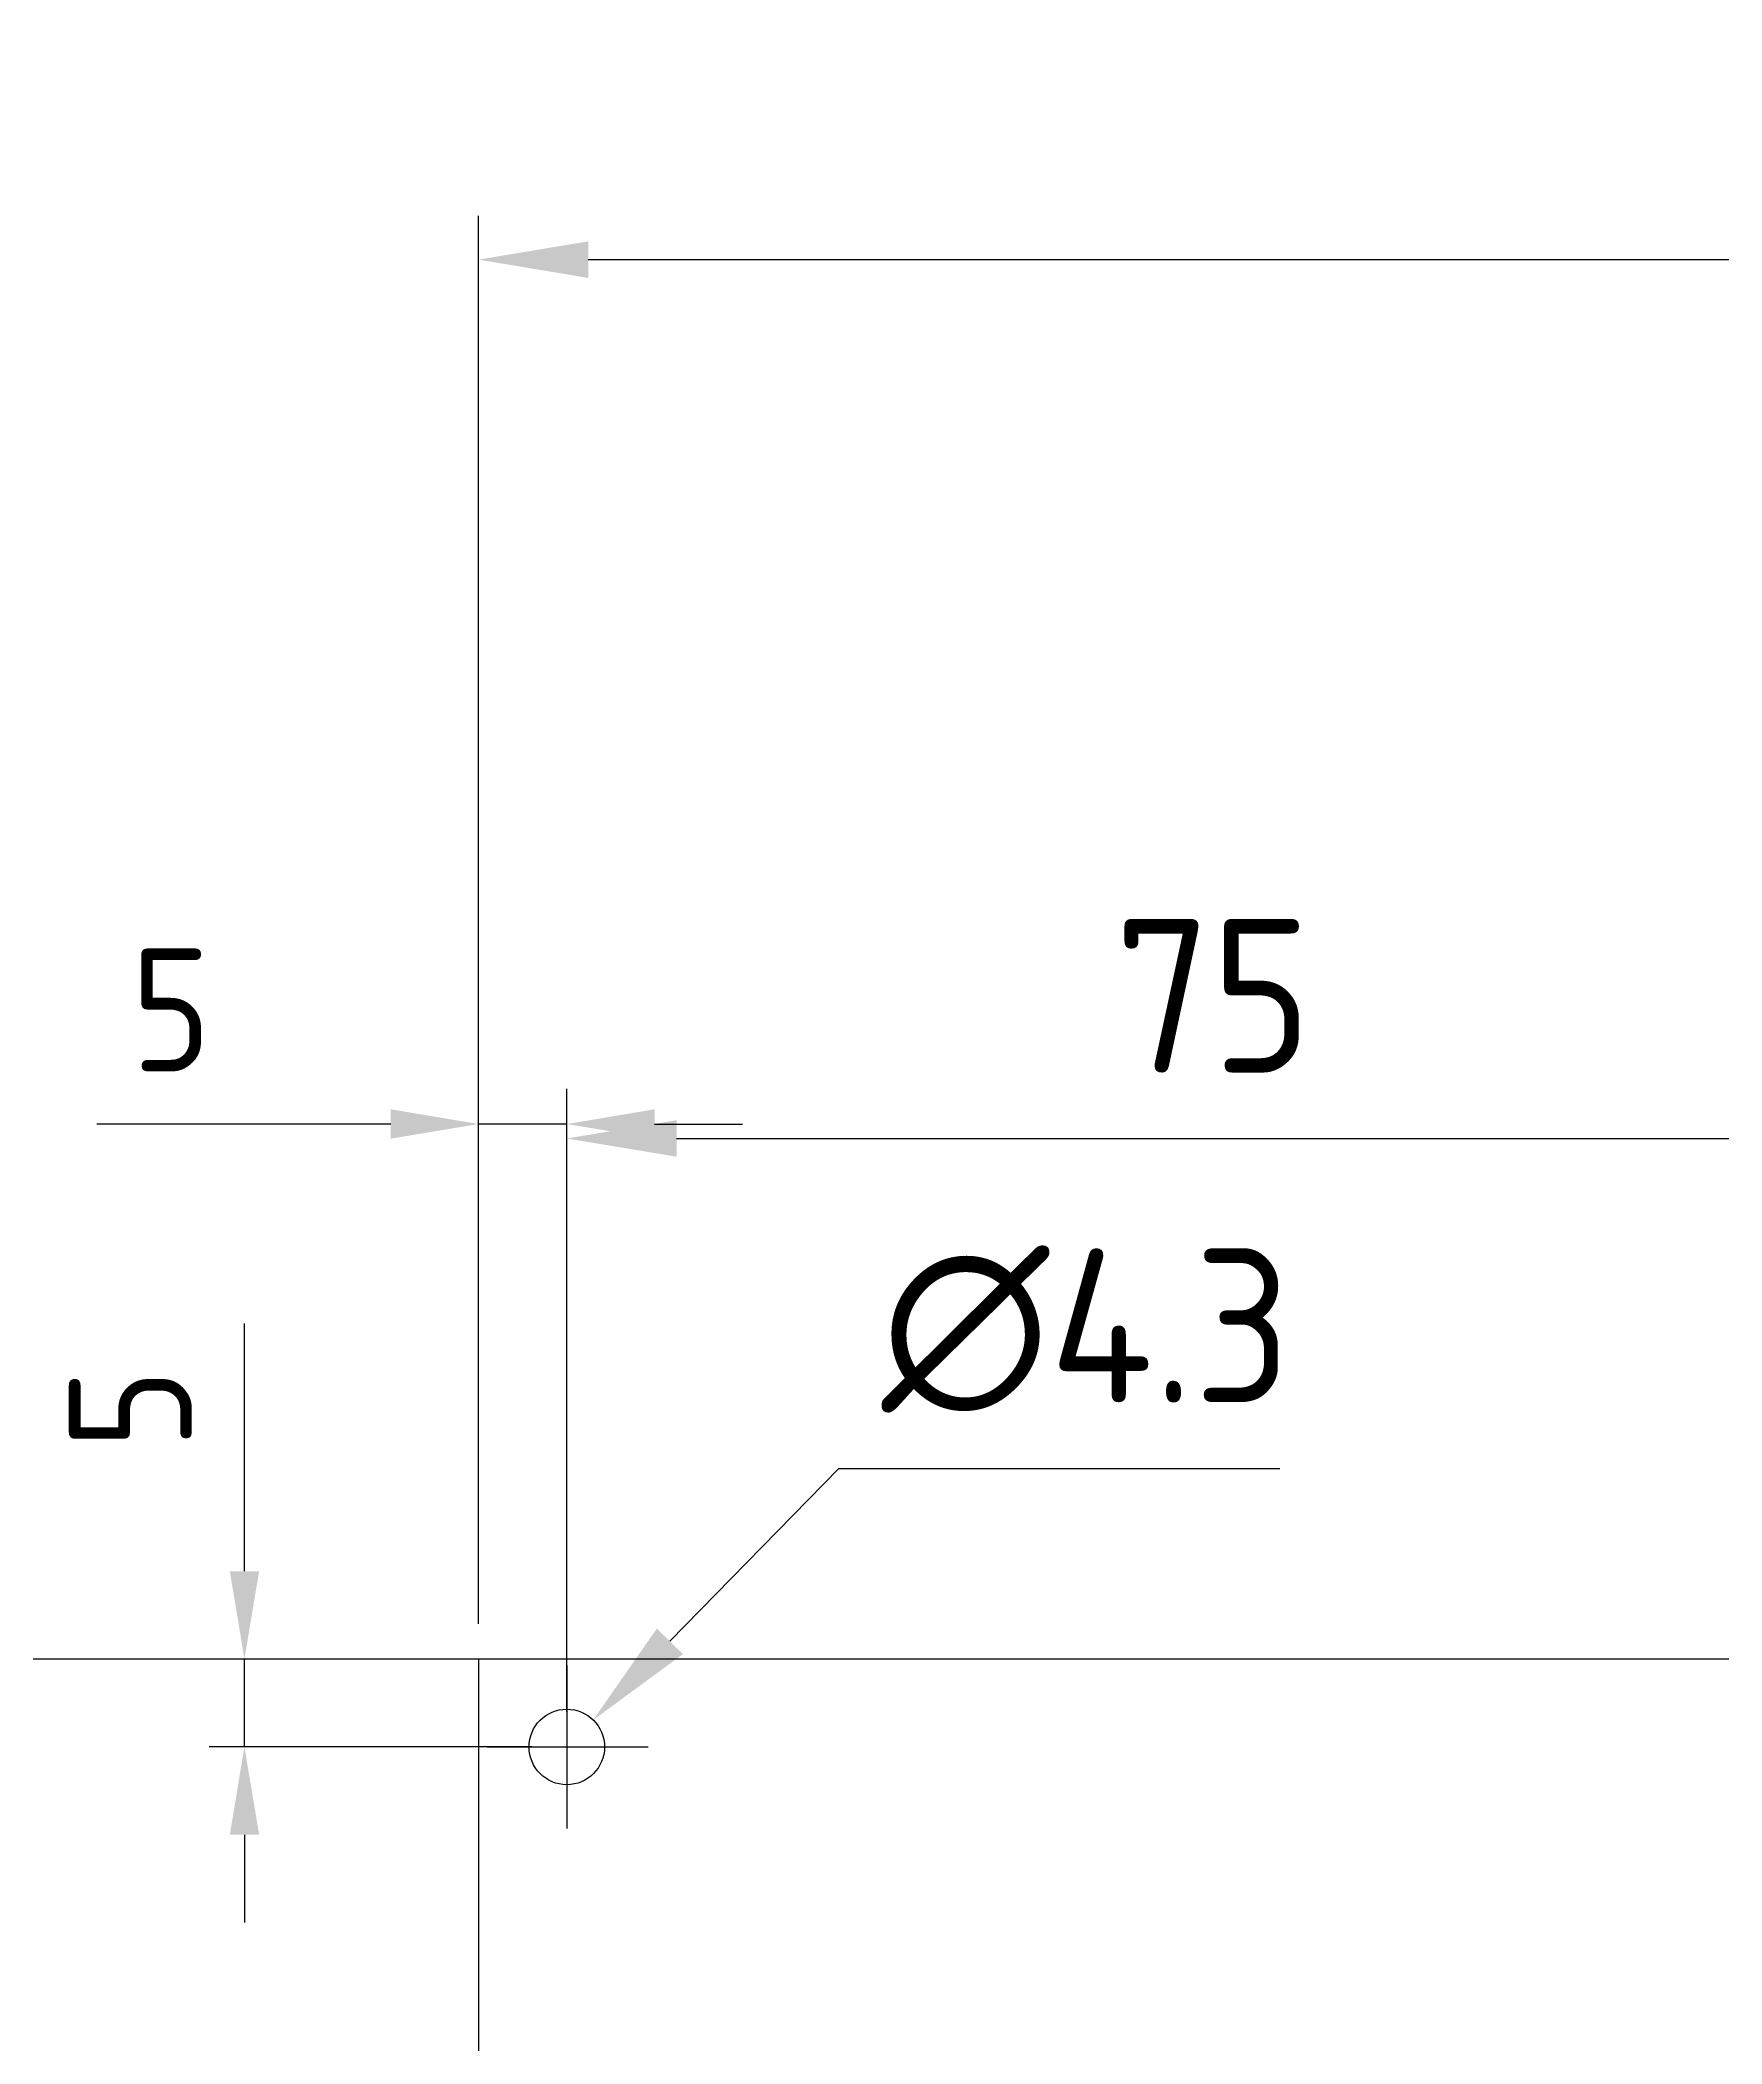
# Model space of a CAD drawing. Extents: x -1190 to 1093, y 0 to 939.
# Drawn here: x 68 to 163.8, y 537.4 to 651.5 of the extents above; entities that cross this region are included whole.
import ezdxf

# ---------------------------------------------------------------- set-up
doc = ezdxf.new("R2010")
doc.units = 0
doc.header["$LTSCALE"] = 2.5
doc.linetypes.add('AM_DIN_G_W050', pattern=[13.75, 9.75, -1.5, 1, -1.5])
doc.linetypes.add('AM_DIN_G_W050X2', pattern=[6.875, 4.75, -0.875, 0.375, -0.875])
doc.layers.get('DEFPOINTS').update_dxf_attribs({"linetype": 'CONTINUOUS'})
for name, color, linetype in [('AM_0', 7, 'CONTINUOUS'), ('AM_5', 3, 'CONTINUOUS'), ('AM_7', 4, 'AM_DIN_G_W050')]:
    doc.layers.add(name, color=color, linetype=linetype)
doc.styles.get("Standard").update_dxf_attribs({"font": 'ISOCP.SHX'})
doc.dimstyles.get("Standard").update_dxf_attribs({"dimtxt": 0.18, "dimasz": 0.18, "dimexe": 0.18, "dimexo": 0.0625, "dimgap": 0.09, "dimtad": 0, "dimtih": 1, "dimtoh": 1, "dimzin": 0, "dimcen": 0.09, "dimazin": 3, "dimtfac": 1, "dimtofl": 0, "dimtmove": 0, "dimatfit": 3})

# ---------------------------------------------------------------- blocks, each defined once
blk = doc.blocks.new('*U92')
at = {"layer": 'AM_5', "color": 2}
blk.add_text('75', height=8.75, dxfattribs=at).set_placement((129.17, 592.69))
blk = doc.blocks.new('*D30')
at = {"layer": 'AM_5'}
for p, q in [((97.98, 561.44), (97.98, 591.44)), ((172.98, 561.44), (172.98, 591.44)), ((104.23, 588.94), (166.73, 588.94))]:
    blk.add_line(p, q, dxfattribs=at)
for points in [[(104.23, 589.98), (104.23, 587.9), (97.98, 588.94)], [(166.73, 589.98), (166.73, 587.9), (172.98, 588.94)]]:
    blk.add_solid(points, dxfattribs=at)
at = {"layer": 'DEFPOINTS', "color": 0}
for p in [(172.98, 588.94), (97.98, 558.94), (172.98, 558.94)]:
    blk.add_point(p, dxfattribs=at)
at = {"layer": 'AM_0'}
blk.add_blockref('*U92', (0, 0), dxfattribs=at)
blk = doc.blocks.new('*U133')
at = {"layer": 'AM_5', "color": 2}
blk.add_text('770', height=8.75, dxfattribs=at).set_placement((468.76, 642.71))
blk = doc.blocks.new('*D44')
at = {"layer": 'AM_5'}
for p, q in [((92.95, 561.81), (92.95, 641.46)), ((862.95, 561.81), (862.95, 641.46)), ((99.2, 638.96), (856.7, 638.96))]:
    blk.add_line(p, q, dxfattribs=at)
for points in [[(99.2, 640), (99.2, 637.92), (92.95, 638.96)], [(856.7, 640), (856.7, 637.92), (862.95, 638.96)]]:
    blk.add_solid(points, dxfattribs=at)
at = {"layer": 'DEFPOINTS', "color": 0}
for p in [(862.95, 638.96), (92.95, 559.31), (862.95, 559.31)]:
    blk.add_point(p, dxfattribs=at)
at = {"layer": 'AM_0'}
blk.add_blockref('*U133', (0, 0), dxfattribs=at)
blk = doc.blocks.new('*U104')
at = {"layer": 'AM_5', "color": 2}
blk.add_text('5', height=7, dxfattribs=at).set_placement((73.16, 592.76))
blk = doc.blocks.new('*D45')
at = {"layer": 'AM_5'}
for p, q in [((92.95, 561.31), (92.95, 591.76)), ((97.98, 556.31), (97.98, 591.76)), ((87.95, 589.76), (71.21, 589.76)), ((97.98, 589.76), (92.95, 589.76)), ((102.98, 589.76), (107.98, 589.76))]:
    blk.add_line(p, q, dxfattribs=at)
for points in [[(87.95, 590.6), (87.95, 588.93), (92.95, 589.76)], [(102.98, 590.6), (102.98, 588.93), (97.98, 589.76)]]:
    blk.add_solid(points, dxfattribs=at)
at = {"layer": 'DEFPOINTS', "color": 0}
for p in [(92.95, 589.76), (92.95, 559.31), (97.98, 554.31)]:
    blk.add_point(p, dxfattribs=at)
at = {"layer": 'AM_0'}
blk.add_blockref('*U104', (0, 0), dxfattribs=at)
blk = doc.blocks.new('*U105')
at = {"layer": 'AM_5', "color": 2}
blk.add_text('5', height=7, rotation=90, dxfattribs=at).set_placement((76.62, 571.26))
blk = doc.blocks.new('*D46')
at = {"layer": 'AM_5'}
for p, q in [((79.62, 564.31), (79.62, 578.4)), ((99.54, 559.31), (77.62, 559.31)), ((79.62, 554.31), (79.62, 559.31)), ((95.98, 554.31), (77.62, 554.31)), ((79.62, 549.31), (79.62, 544.31))]:
    blk.add_line(p, q, dxfattribs=at)
for points in [[(78.79, 564.31), (80.46, 564.31), (79.62, 559.31)], [(78.79, 549.31), (80.46, 549.31), (79.62, 554.31)]]:
    blk.add_solid(points, dxfattribs=at)
at = {"layer": 'DEFPOINTS', "color": 0}
for p in [(79.62, 559.31), (101.54, 559.31), (97.98, 554.31)]:
    blk.add_point(p, dxfattribs=at)
at = {"layer": 'AM_0'}
blk.add_blockref('*U105', (0, 0), dxfattribs=at)
blk = doc.blocks.new('*U125')
at = {"layer": 'AM_5', "color": 2}
blk.add_text('26.5', height=8.75, rotation=90, dxfattribs=at).set_placement((58.58, 535.49))
blk = doc.blocks.new('*D81')
at = {"layer": 'AM_5'}
for p, q in [((90.45, 559.31), (59.83, 559.31)), ((62.33, 539.06), (62.33, 553.06)), ((152.1, 532.81), (59.83, 532.81))]:
    blk.add_line(p, q, dxfattribs=at)
for points in [[(61.29, 553.06), (63.37, 553.06), (62.33, 559.31)], [(61.29, 539.06), (63.37, 539.06), (62.33, 532.81)]]:
    blk.add_solid(points, dxfattribs=at)
at = {"layer": 'DEFPOINTS', "color": 0}
for p in [(62.33, 559.31), (92.95, 559.31), (154.6, 532.81)]:
    blk.add_point(p, dxfattribs=at)
at = {"layer": 'AM_0'}
blk.add_blockref('*U125', (0, 0), dxfattribs=at)
blk = doc.blocks.new('*U127')
at = {"layer": 'AM_5', "color": 2}
blk.add_text('∅4.3', height=8.75, dxfattribs=at).set_placement((115.9, 573.91))
blk = doc.blocks.new('*D82')
at = {"layer": 'AM_5'}
for p, q in [((103.85, 560.32), (113.46, 570.16)), ((113.46, 570.16), (138.57, 570.16))]:
    blk.add_line(p, q, dxfattribs=at)
blk.add_solid([(103.1, 561.04), (104.59, 559.59), (99.48, 555.84)], dxfattribs=at)
at = {"layer": 'DEFPOINTS', "color": 0}
for p in [(99.48, 555.84), (96.48, 552.77)]:
    blk.add_point(p, dxfattribs=at)
at = {"layer": 'AM_0'}
blk.add_blockref('*U127', (0, 0), dxfattribs=at)

msp = doc.modelspace()

# ---------------------------------------------------------------- linework, layer by layer
at = {"layer": 'AM_0'}
for p, q in [((577.977, 559.306), (92.95, 559.306)), ((92.95, 559.306), (92.95, 369.306))]:
    msp.add_line(p, q, dxfattribs=at)
msp.add_circle((97.977, 554.306), 2.15, dxfattribs=at)
at = {"layer": 'AM_7', "linetype": 'AM_DIN_G_W050X2'}
for p, q in [((97.977, 558.942), (97.977, 549.67)), ((93.441, 554.306), (102.614, 554.306))]:
    msp.add_line(p, q, dxfattribs=at)

# ---------------------------------------------------------------- dimensions: what is measured, and where the dimension line sits
at = {"layer": 'AM_5'}
for base, p1, p2, picture, middle in [((862.95, 638.957), (92.95, 559.306), (862.95, 559.306), '*D44', (477.95, 647.082)), ((172.977, 588.942), (97.977, 558.942), (172.977, 558.942), '*D30', (135.477, 597.067))]:
    dim = msp.add_linear_dim(base=base, p1=p1, p2=p2, dimstyle='Standard', override={"dimscale": 2.5}, dxfattribs=at)
    dim.commit()
    dim.dimension.update_dxf_attribs({"geometry": picture, "text_midpoint": middle})
dim = msp.add_linear_dim(base=(92.95, 589.764), p1=(97.977, 554.306), p2=(92.95, 559.306), dimstyle='Standard', override={"dimscale": 2, "dimdec": 1}, dxfattribs=at)
dim.commit()
dim.dimension.update_dxf_attribs({"geometry": '*D45', "text_midpoint": (75.75, 589.764), "dimtype": 128})
dim = msp.add_diameter_dim_2p(p1=(96.475, 552.768), p2=(99.479, 555.844), dimstyle='Standard', override={"dimscale": 2.5}, dxfattribs=at)
dim.commit()
dim.dimension.update_dxf_attribs({"geometry": '*D82', "text_midpoint": (127.893, 570.163), "dimtype": 131})
dim = msp.add_linear_dim(base=(79.622, 559.306), p1=(97.977, 554.306), p2=(101.54, 559.306), angle=90, dimstyle='Standard', override={"dimscale": 2, "dimdec": 1}, dxfattribs=at)
dim.commit()
dim.dimension.update_dxf_attribs({"geometry": '*D46', "text_midpoint": (79.622, 573.851), "dimtype": 128})
dim = msp.add_linear_dim(base=(62.331, 559.306), p1=(154.604, 532.806), p2=(92.95, 559.306), angle=90, dimstyle='Standard', override={"dimscale": 2.5}, dxfattribs=at)
dim.commit()
dim.dimension.update_dxf_attribs({"geometry": '*D81', "text_midpoint": (54.205, 546.056)})

doc.saveas('drawing.dxf')
